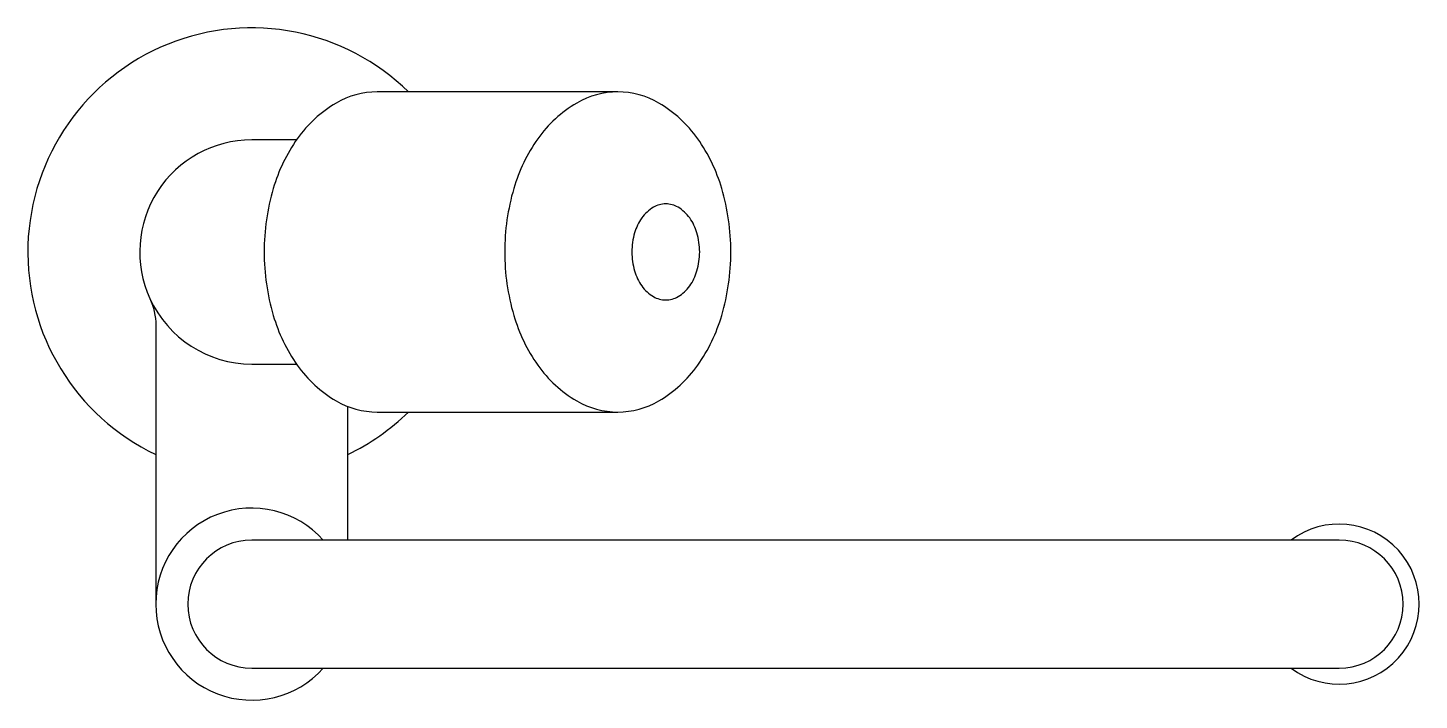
# Model space of a CAD drawing. Header units: millimetres. Extents: x -3066.563 to -3066.345, y 2876.529 to 2876.634.
import ezdxf

# ---------------------------------------------------------------- set-up
doc = ezdxf.new("R2010")
doc.units = ezdxf.units.MM
doc.header["$LTSCALE"] = 10
doc.layers.add('cozinha_pias', color=2, linetype='Continuous')

msp = doc.modelspace()

# ---------------------------------------------------------------- linework, layer by layer
at = {"layer": 'cozinha_pias', "color": 1}
msp.add_line((-3066.512639973617, 2876.553905393851), (-3066.512639973617, 2876.574776550252), dxfattribs=at)
for points in [[(-3066.470416653376, 2876.623905393851), (-3066.508016867605, 2876.623905393851, 0.133256151078858), (-3066.514437424814, 2876.622163301686, 0.1067562697216193), (-3066.520516867605, 2876.61658306338, 0.08282752964101038), (-3066.524273992838, 2876.608809231024, 0.07135174875314108), (-3066.525694537135, 2876.598905393851, 0.07135174875312217), (-3066.524273992838, 2876.589001556677, 0.08282752964099814), (-3066.520516867605, 2876.581227724321, 0.1067562697216379), (-3066.514437424814, 2876.575647486015, 0.1332561510788669), (-3066.508016867605, 2876.573905393851), (-3066.470416653376, 2876.573905393851)], [(-3066.520641400306, 2876.616405393851), (-3066.527639973617, 2876.616405393851, 0.5464635058180239), (-3066.543549064526, 2876.591614932518, -0.1078400648699669), (-3066.542639973617, 2876.587448954613), (-3066.542639973617, 2876.543905393851)], [(-3066.543549064526, 2876.591614932518, 0.2932733248962691), (-3066.527639973617, 2876.581405393851), (-3066.520641400306, 2876.581405393851)]]:
    msp.add_lwpolyline(points, format="xyb", dxfattribs=at)
for points in [[(-3066.470416653376, 2876.573905393851, 0.133256151078858), (-3066.463996096167, 2876.575647486015, 0.1067562697216193), (-3066.457916653376, 2876.581227724321, 0.08282752964099754), (-3066.454159528143, 2876.589001556677, 0.07135174875310642), (-3066.452738983846, 2876.598905393851, 0.07135174875312841), (-3066.454159528143, 2876.608809231024, 0.08282752964096539), (-3066.457916653376, 2876.61658306338, 0.1067562697216041), (-3066.463996096167, 2876.622163301686, 0.1332561510788969), (-3066.470416653376, 2876.623905393851, 0.133256151078858), (-3066.476837210585, 2876.622163301686, 0.1067562697216193), (-3066.482916653375, 2876.61658306338, 0.08282752964101038), (-3066.486673778609, 2876.608809231024, 0.07135174875314108), (-3066.488094322905, 2876.598905393851, 0.07135174875312217), (-3066.486673778609, 2876.589001556677, 0.08282752964099814), (-3066.482916653375, 2876.581227724321, 0.1067562697216379), (-3066.476837210585, 2876.575647486015, 0.1332561510788669)], [(-3066.462916653376, 2876.606405393851, 0.1332561510789247), (-3066.464842820538, 2876.605882766201, 0.1067562697216326), (-3066.466666653376, 2876.60420869471, 0.08282752964098952), (-3066.467793790946, 2876.601876545003, 0.07135174875314322), (-3066.468219954235, 2876.598905393851, 0.0713517487531746), (-3066.467793790946, 2876.595934242699, 0.08282752964091725), (-3066.466666653376, 2876.593602092992, 0.1067562697215655), (-3066.464842820538, 2876.5919280215, 0.1332561510788154), (-3066.462916653376, 2876.59140539385, 0.1332561510789247), (-3066.460990486213, 2876.5919280215, 0.1067562697216326), (-3066.459166653376, 2876.593602092992, 0.08282752964095197), (-3066.458039515806, 2876.595934242699, 0.07135174875313267), (-3066.457613352517, 2876.598905393851, 0.07135174875303825), (-3066.458039515806, 2876.601876545003, 0.08282752964098399), (-3066.459166653376, 2876.60420869471, 0.106756269721622), (-3066.460990486213, 2876.605882766201, 0.1332561510787654)], [(-3066.527639973617, 2876.533905393851), (-3066.357639973618, 2876.533905393851, 1.000000000003126), (-3066.357639973618, 2876.553905393851), (-3066.527639973617, 2876.553905393851, 0.999999999998593)]]:
    msp.add_lwpolyline(points, format="xyb", close=True, dxfattribs=at)
for centre, radius, start, end in [((-3066.527639973617, 2876.598905393851), 0.03499999999996817, 45.58469140241041, 244.6230664745471), ((-3066.527639973617, 2876.598905393851), 0.03499999999996817, 295.3769335254529, 314.4153085975896), ((-3066.527639973617, 2876.543905393851), 0.01499999999998636, 41.81031489570734, 318.1896851042927), ((-3066.357639973618, 2876.543905393851), 0.01249999999998863, 233.1301023544166, 126.8698976455835)]:
    msp.add_arc(centre, radius, start, end, dxfattribs=at)

doc.saveas('drawing.dxf')
